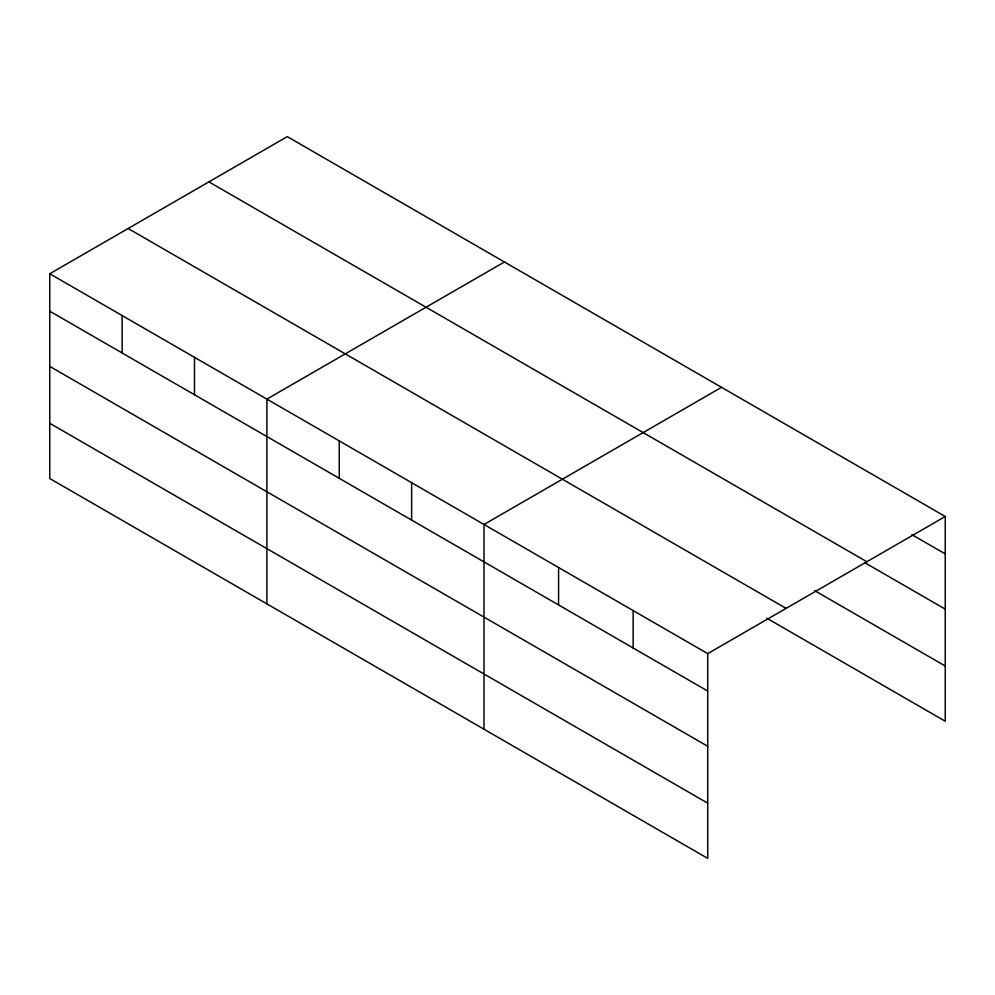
<?xml version="1.0" encoding="UTF-8"?>
<svg xmlns="http://www.w3.org/2000/svg" width="995" height="995" viewBox="0 0 995 995"><rect width="100%" height="100%" fill="white"/><g stroke="black" fill="none" stroke-linecap="round" stroke-linejoin="round"><path stroke-width="1.49" d="M49.75 273.762L707.719 653.628L707.719 858.374L49.75 478.508L49.75 273.762L287.281 136.626L945.25 516.492L945.25 721.238L766.822 618.218M504.415 261.983L266.884 399.119L266.884 603.865M721.537 387.341L484.005 524.477L484.005 729.223M707.719 653.628L945.25 516.492M911.955 534.701L945.25 553.916M208.9 181.874L866.869 561.752M865.351 563.008L945.25 609.127M814.756 590.682L945.25 666.016M128.131 228.502L786.1 608.38M49.75 311.186L707.719 691.052M49.75 366.396L707.719 746.275M49.75 423.285L707.719 803.164M633.143 610.582L633.143 648.006M558.581 567.523L558.581 604.948M411.631 482.687L411.631 520.111M339.258 440.909L339.258 478.321M194.498 357.329L194.498 394.754M122.124 315.552L122.124 352.964"/></g></svg>
